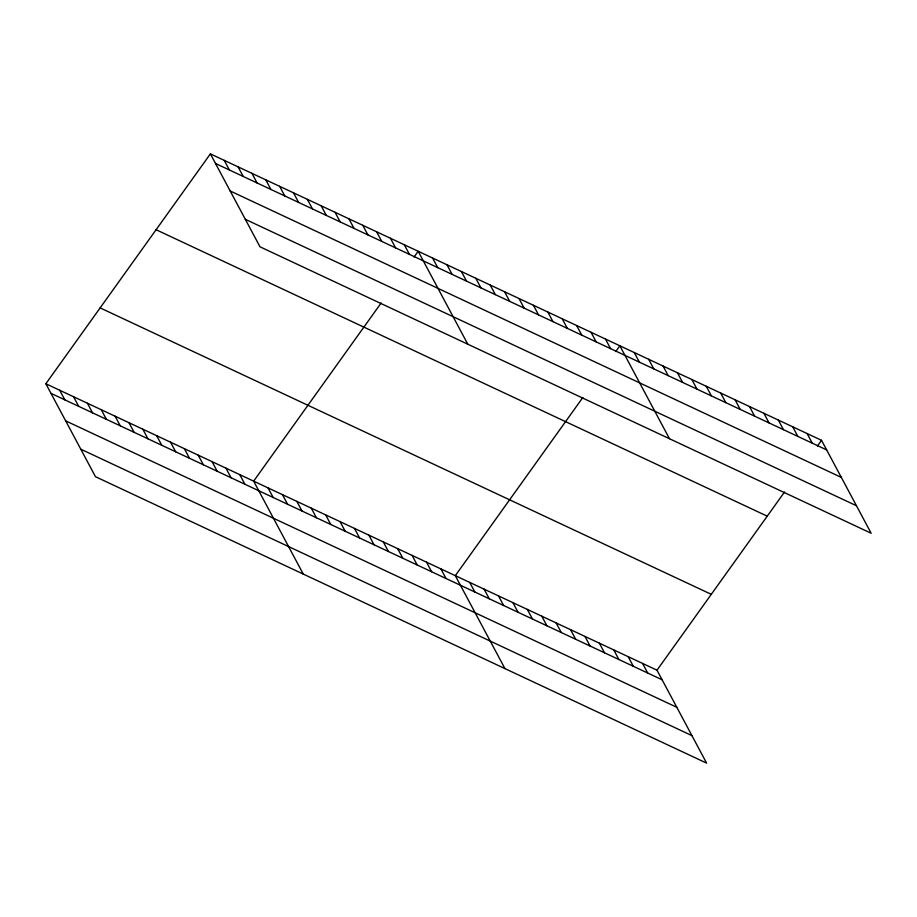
<?xml version="1.0" encoding="UTF-8"?>
<svg xmlns="http://www.w3.org/2000/svg" width="917" height="917" viewBox="0 0 917 917"><rect width="100%" height="100%" fill="white"/><g stroke="black" fill="none" stroke-linecap="round" stroke-linejoin="round"><path stroke-width="1.38" d="M45.85 383.753L656.996 670.189L706.617 763.127L95.471 476.691L45.85 383.753L210.383 153.873L821.529 440.309L871.15 533.247L260.004 246.811L210.383 153.873M381.151 302.988L253.642 481.138L303.263 574.076M414.06 257.012L418.175 251.269L467.796 344.196M582.834 397.508L455.313 575.67L504.935 668.596M615.743 351.532L619.846 345.789L669.479 438.727M656.996 670.189L784.505 492.039M817.414 446.063L821.529 440.309M215.506 163.478L826.653 449.915M230.19 190.977L841.336 477.413M245.32 219.312L856.467 505.748M156.085 229.731L767.231 516.168M100.148 307.894L711.283 594.331M50.974 393.347L662.12 679.784M65.657 420.857L676.803 707.294M80.788 449.192L691.934 735.629M807.12 433.558L812.244 443.163M792.712 426.806L797.836 436.412M778.315 420.055L783.439 429.649M763.907 413.303L769.031 422.897M749.498 406.552L754.622 416.146M735.09 399.801L740.214 409.395M720.693 393.049L725.817 402.643M706.285 386.298L711.409 395.892M691.876 379.546L697 389.14M677.468 372.795L682.592 382.389M663.071 366.043L668.195 375.638M648.663 359.292L653.787 368.886M634.255 352.541L639.378 362.135M605.449 339.038L610.573 348.632M591.041 332.286L596.165 341.881M576.633 325.535L581.756 335.129M562.224 318.784L567.359 328.378M547.827 312.032L552.951 321.626M533.419 305.281L538.543 314.875M519.011 298.529L524.134 308.123M504.602 291.778L509.737 301.372M490.205 285.027L495.329 294.621M475.797 278.275L480.921 287.869M461.389 271.524L466.512 281.118M446.98 264.772L452.115 274.366M432.583 258.021L437.707 267.615M642.588 663.438L647.711 673.032M628.179 656.687L633.303 666.281M404.317 244.77L409.452 254.364M613.771 649.935L618.895 659.529M390.47 238.282L395.594 247.877M599.374 643.184L604.498 652.778M376.612 231.783L381.747 241.389M584.966 636.432L590.089 646.027M362.765 225.295L367.889 234.89M570.557 629.681L575.681 639.275M348.907 218.796L354.031 228.402M556.149 622.93L561.273 632.524M335.06 212.308L340.184 221.903M541.752 616.178L546.876 625.772M321.202 205.821L326.326 215.415M527.344 609.427L532.468 619.021M307.355 199.321L312.479 208.916M512.935 602.675L518.059 612.269M293.497 192.834L298.621 202.428M498.527 595.924L503.651 605.518M279.651 186.334L284.774 195.94M265.792 179.847L270.916 189.441M484.13 589.173L489.254 598.767M251.946 173.347L257.069 182.953M469.722 582.421L474.846 592.015M238.088 166.86L243.211 176.454M224.241 160.372L229.365 169.966M440.905 568.918L446.029 578.512M426.508 562.167L431.632 571.761M412.1 555.415L417.224 565.01M397.691 548.664L402.815 558.258M383.283 541.913L388.407 551.507M368.886 535.15L374.01 544.755M354.478 528.398L359.602 538.004M340.069 521.647L345.193 531.252M325.661 514.895L330.785 524.501M311.264 508.144L316.388 517.75M296.856 501.393L301.98 510.998M282.447 494.641L287.571 504.247M268.039 487.89L273.163 497.495M239.784 474.651L244.908 484.245M225.937 468.151L231.061 477.757M212.079 461.664L217.203 471.258M198.232 455.176L203.356 464.77M184.374 448.677L189.498 458.271M170.528 442.189L175.651 451.783M156.669 435.69L161.793 445.295M142.823 429.202L147.946 438.796M128.965 422.714L134.088 432.308M115.118 416.215L120.242 425.809M101.26 409.727L106.383 419.321M87.413 403.228L92.537 412.833M73.555 396.74L78.679 406.334M59.708 390.241L64.832 399.846"/></g></svg>
